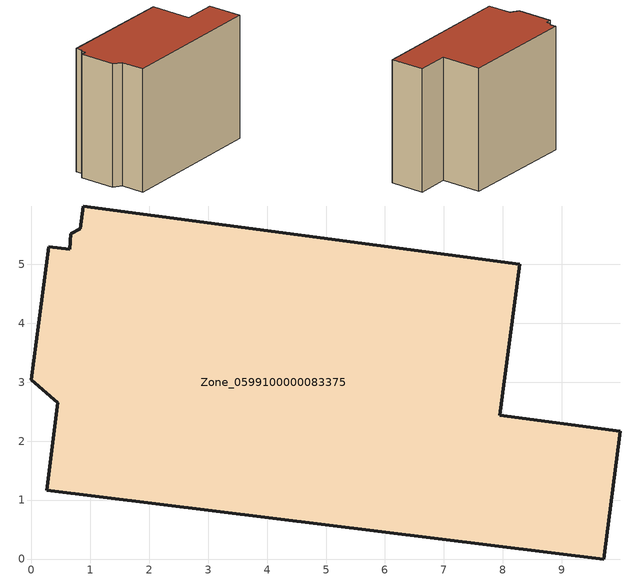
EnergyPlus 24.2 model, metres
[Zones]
Zone_0599100000083375
 floor ground (C_G): 7.95,2.44 9.99,2.17 9.71,0 0.26,1.17 0.45,2.65 0,3.04 0.29,5.3 0.65,5.25 0.67,5.52 0.83,5.6 0.88,5.99 8.29,5 z2.63
 wall outside (C_F): 0.83,5.6 0.67,5.52 0.65,5.25 0.29,5.3 0,3.04 0.45,2.65 0.26,1.17 9.71,0 9.99,2.17 7.95,2.44 8.29,5 0.88,5.99 0.83,5.6 z2.63:10.56
 roof outside (C_R): 0.67,5.52 0.65,5.25 0.29,5.3 0,3.04 0.45,2.65 0.26,1.17 9.71,0 9.99,2.17 7.95,2.44 8.29,5 0.88,5.99 0.83,5.6 z10.56
[BUILDING]
Pand.0599100000083375: North Axis=0; Terrain=City; Loads Convergence Tolerance Value=0.04; Temperature Convergence Tolerance Value=0.4; Solar Distribution=FullExterior; Maximum Number of Warmup Days=25; Minimum Number of Warmup Days=1
[Site:Location]
Rotterdam.The.Hague.AP_ZH_NLD Design_Conditions: Latitude=51.96; Longitude=4.45; Time Zone=1; Elevation=-4.5
[SITE:GROUNDTEMPERATURE:BUILDINGSURFACE]
18, 18, 18, 18, 18, 18, 18, 18, 18, 18, 18, 18
[MATERIAL] Thermal Absorptance=0.9; Solar Absorptance=0.7; Visible Absorptance=0.7
Name | Roughness | Thickness | Conductivity | Density | Specific Heat
G.TI.1946 | MediumSmooth | 0.15 | 1 | 540 | 1210
F.TI.1946 | Rough | 0.3 | 0.857143 | 1920 | 840
R.TI.1946 | MediumRough | 0.2 | 0.1 | 1500 | 1000
[CONSTRUCTION]
C_G: G.TI.1946
C_F: F.TI.1946
C_R: R.TI.1946
[ZONE]
Zone_0599100000083375: Type=1; Multiplier=1; Ceiling Height=Autocalculate; Volume=Autocalculate; Floor Area=autocalculate; Part of Total Floor Area=Yes
[ZONEINFILTRATION:DESIGNFLOWRATE]
Infil_Zone_0599100000083375: Zone or ZoneList or Space or SpaceList=Zone_0599100000083375; Schedule=AlwaysOn; Design Flow Rate Calculation Method=Flow/Area; Flow Rate per Floor Area=0.003; Constant Term Coefficient=1; Temperature Term Coefficient=0; Velocity Term Coefficient=0; Velocity Squared Term Coefficient=0
[HVACTEMPLATE:ZONE:IDEALLOADSAIRSYSTEM]
Zone_0599100000083375: Maximum Heating Supply Air Temperature=50; Minimum Cooling Supply Air Temperature=13; Maximum Heating Supply Air Humidity Ratio=0.0156; Minimum Cooling Supply Air Humidity Ratio=0.0077; Heating Limit=NoLimit; Cooling Limit=NoLimit; Dehumidification Control Type=ConstantSensibleHeatRatio; Cooling Sensible Heat Ratio=0.7; Dehumidification Setpoint=60; Humidification Control Type=None; Humidification Setpoint=30; Outdoor Air Method=None; Outdoor Air Flow Rate per Person=0.00944; Outdoor Air Flow Rate per Zone Floor Area=0; Outdoor Air Flow Rate per Zone=0; Demand Controlled Ventilation Type=None; Outdoor Air Economizer Type=NoEconomizer; Heat Recovery Type=None; Sensible Heat Recovery Effectiveness=0.7; Latent Heat Recovery Effectiveness=0.65
[ZONECONTROL:THERMOSTAT]
ThermostatControl_Zone_0599100000083375: Zone or ZoneList=Zone_0599100000083375; Control Type Schedule=DualSetpointControlType; Control 1=Thermostat_Zone_0599100000083375; Temperature Difference Between Cutout And Setpoint=0
[THERMOSTATSETPOINT:DUALSETPOINT]
Thermostat_Zone_0599100000083375: Heating Setpoint Temperature Schedule=HeatingSetpoint_Zone_0599100000083375; Cooling Setpoint Temperature Schedule=CoolingSetpoint_Zone_0599100000083375
[SCHEDULE:COMPACT]
HeatingSetpoint_Zone_0599100000083375: Through: 12/31, For: AllDays, Until: 24:00, 21
CoolingSetpoint_Zone_0599100000083375: Through: 12/31, For: AllDays, Until: 24:00, 24
DualSetpointControlType: Through: 12/31, For: AllDays, Until: 24:00, 4
AlwaysOn: Through: 12/31, For: AllDays, Until: 24:00, 1
